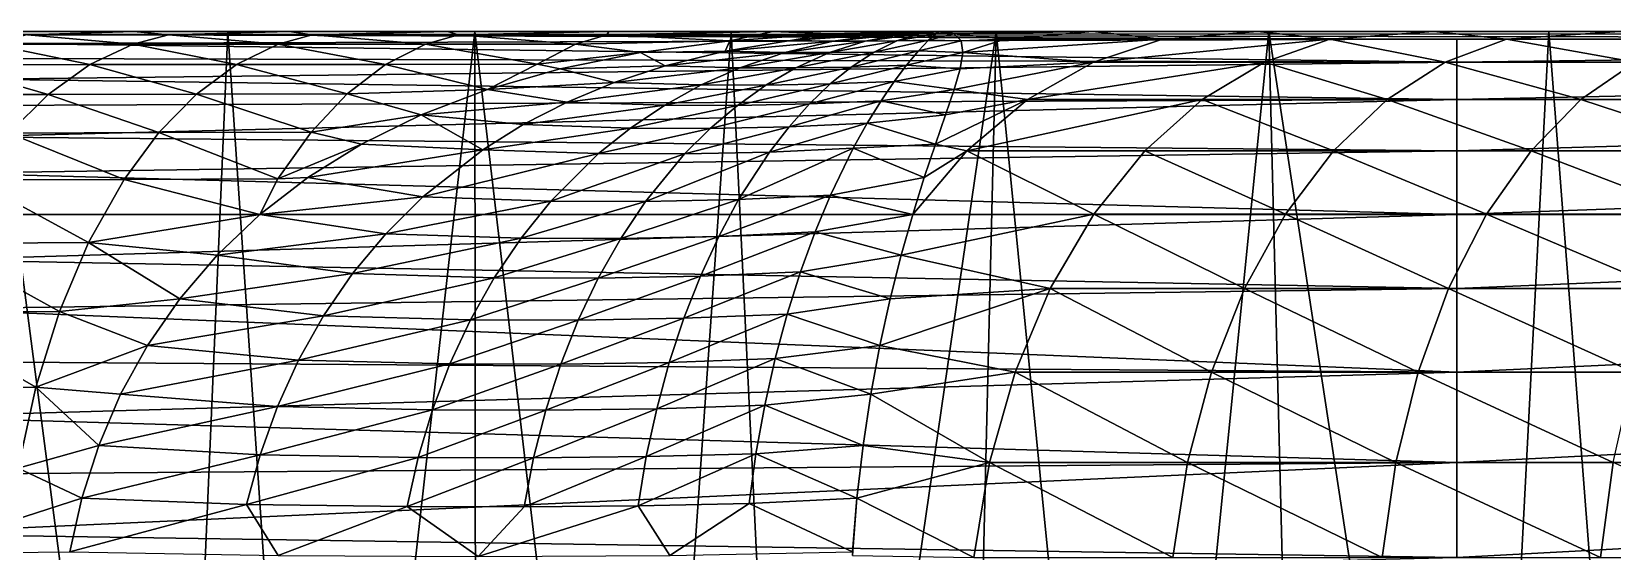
# Model space of a CAD drawing. Extents: x -53 to 3.8, y 0 to 88.2.
# Drawn here: x -37.71 to -32.64, y 68.58 to 70.25 of the extents above; entities that cross this region are included whole.
import ezdxf

# ---------------------------------------------------------------- set-up
doc = ezdxf.new("R2010")
doc.units = 0

msp = doc.modelspace()

# ---------------------------------------------------------------- linework, layer by layer
for points in [[(-40.1493, 70.249, 15.7363), (-39.7158, 70.249, 16.1611), (-37.0798, 70.249, 15.4436)], [(-37.8401, 70.249, 14.7982), (-40.1493, 70.249, 15.7363), (-37.0798, 70.249, 15.4436)], [(-39.7158, 70.249, 16.1611), (-39.2707, 70.249, 16.5737), (-37.0798, 70.249, 15.4436)], [(-39.2707, 70.249, 16.5737), (-38.8142, 70.249, 16.9737), (-36.288, 70.249, 16.0499)], [(-37.0798, 70.249, 15.4436), (-39.2707, 70.249, 16.5737), (-36.288, 70.249, 16.0499)], [(-38.9169, 66.249), (-11.119, 70.249), (-10.3189, 66.249)], [(-38.131, 70.249), (-11.119, 70.249), (-38.9169, 66.249)], [(-38.8142, 70.249, 16.9737), (-38.3468, 70.249, 17.3608), (-35.4667, 70.249, 16.6157)], [(-36.288, 70.249, 16.0499), (-38.8142, 70.249, 16.9737), (-35.4667, 70.249, 16.6157)], [(-38.3468, 70.249, 17.3608), (-37.8689, 70.249, 17.7349), (-35.4667, 70.249, 16.6157)], [(-38.131, 70.249), (-11.4898, 70.249, 2), (-11.119, 70.249)], [(-37.7665, 70.249, 2), (-11.4898, 70.249, 2), (-38.131, 70.249)], [(-37.984, 70.1427, 18.4524), (-37.522, 70.1431, 18.7824), (-37.8398, 70.2084, 18.2567)], [(-37.3807, 70.249, 18.0956), (-37.8689, 70.249, 17.7349), (-37.7217, 70.2388, 18.0964)], [(-37.8689, 70.249, 17.7349), (-37.3807, 70.249, 18.0956), (-34.6181, 70.249, 17.1395)], [(-35.4667, 70.249, 16.6157), (-37.8689, 70.249, 17.7349), (-34.6181, 70.249, 17.1395)], [(-37.2673, 65.8584, 16.1678), (-37.8401, 70.249, 14.7982), (-37.0798, 70.249, 15.4436)], [(-37.7407, 65.8584, 15.7647), (-37.8401, 70.249, 14.7982), (-37.2673, 65.8584, 16.1678)], [(-37.8122, 70.2104, 2.39048), (-37.8399, 70.1625, 2.58089), (-33.1418, 70.1511, 2.61803)], [(-37.3831, 70.2086, 18.5835), (-37.7217, 70.2388, 18.0964), (-37.8398, 70.2084, 18.2567)], [(-37.522, 70.1431, 18.7824), (-37.3831, 70.2086, 18.5835), (-37.8398, 70.2084, 18.2567)], [(-37.7874, 70.2393, 2.19622), (-37.8122, 70.2104, 2.39048), (-33.1418, 70.2244, 2.31287)], [(-33.1418, 70.2244, 2.31287), (-37.8122, 70.2104, 2.39048), (-33.1418, 70.1511, 2.61803)], [(-11.4898, 70.249, 2), (-37.7874, 70.2393, 2.19622), (-27.4602, 70.2244, 2.31287)], [(-11.4898, 70.249, 2), (-37.7665, 70.249, 2), (-37.7874, 70.2393, 2.19622)], [(-27.4602, 70.2244, 2.31287), (-37.7874, 70.2393, 2.19622), (-33.1418, 70.2244, 2.31287)], [(-37.2693, 70.2388, 18.4205), (-37.3807, 70.249, 18.0956), (-37.7217, 70.2388, 18.0964)], [(-37.2693, 70.2388, 18.4205), (-37.7217, 70.2388, 18.0964), (-37.3831, 70.2086, 18.5835)], [(-37.0519, 70.1435, 19.1006), (-37.3831, 70.2086, 18.5835), (-37.522, 70.1431, 18.7824)], [(-36.9183, 70.2087, 18.8986), (-37.2693, 70.2388, 18.4205), (-37.3831, 70.2086, 18.5835)], [(-37.0519, 70.1435, 19.1006), (-36.9183, 70.2087, 18.8986), (-37.3831, 70.2086, 18.5835)], [(-36.8827, 70.249, 18.4426), (-37.3807, 70.249, 18.0956), (-37.2693, 70.2388, 18.4205)], [(-37.3807, 70.249, 18.0956), (-36.8827, 70.249, 18.4426), (-34.6181, 70.249, 17.1395)], [(-36.8088, 70.2389, 18.7331), (-36.8827, 70.249, 18.4426), (-37.2693, 70.2388, 18.4205)], [(-36.8088, 70.2389, 18.7331), (-37.2693, 70.2388, 18.4205), (-36.9183, 70.2087, 18.8986)], [(-37.2673, 65.8584, 16.1678), (-37.0798, 70.249, 15.4436), (-36.7814, 65.8584, 16.5558)], [(-36.7814, 65.8584, 16.5558), (-37.0798, 70.249, 15.4436), (-36.288, 70.249, 16.0499)], [(-36.9183, 70.2087, 18.8986), (-37.0519, 70.1435, 19.1006), (-36.574, 70.1438, 19.4069)], [(-36.8088, 70.2389, 18.7331), (-36.9183, 70.2087, 18.8986), (-36.4457, 70.2089, 19.202)], [(-36.4457, 70.2089, 19.202), (-36.9183, 70.2087, 18.8986), (-36.574, 70.1438, 19.4069)], [(-36.3753, 70.249, 18.7756), (-36.8827, 70.249, 18.4426), (-36.8088, 70.2389, 18.7331)], [(-36.8827, 70.249, 18.4426), (-36.3753, 70.249, 18.7756), (-33.7442, 70.249, 17.62)], [(-34.6181, 70.249, 17.1395), (-36.8827, 70.249, 18.4426), (-33.7442, 70.249, 17.62)], [(-36.3753, 70.249, 18.7756), (-36.8088, 70.2389, 18.7331), (-36.3406, 70.2389, 19.0341)], [(-36.3406, 70.2389, 19.0341), (-36.8088, 70.2389, 18.7331), (-36.4457, 70.2089, 19.202)], [(-36.7814, 65.8584, 16.5558), (-36.288, 70.249, 16.0499), (-36.2836, 65.8584, 16.9283)], [(-36.4457, 70.2089, 19.202), (-36.574, 70.1438, 19.4069), (-36.0885, 70.1442, 19.7011)], [(-36.3406, 70.2389, 19.0341), (-36.4457, 70.2089, 19.202), (-35.9656, 70.209, 19.4933)], [(-35.9656, 70.209, 19.4933), (-36.4457, 70.2089, 19.202), (-36.0885, 70.1442, 19.7011)], [(-35.8587, 70.249, 19.0944), (-36.3753, 70.249, 18.7756), (-36.3406, 70.2389, 19.0341)], [(-36.3753, 70.249, 18.7756), (-35.8587, 70.249, 19.0944), (-32.8472, 70.249, 18.056)], [(-33.7442, 70.249, 17.62), (-36.3753, 70.249, 18.7756), (-32.8472, 70.249, 18.056)], [(-35.8587, 70.249, 19.0944), (-36.3406, 70.2389, 19.0341), (-35.865, 70.2389, 19.323)], [(-35.865, 70.2389, 19.323), (-36.3406, 70.2389, 19.0341), (-35.9656, 70.209, 19.4933)], [(-36.288, 70.249, 16.0499), (-35.4667, 70.249, 16.6157), (-35.7743, 65.8584, 17.2851)], [(-36.2836, 65.8584, 16.9283), (-36.288, 70.249, 16.0499), (-35.7743, 65.8584, 17.2851)], [(-36.0885, 70.1442, 19.7011), (-35.7568, 70.1817, 19.7502), (-35.9656, 70.209, 19.4933)], [(-35.9656, 70.209, 19.4933), (-35.4711, 70.2191, 19.7165), (-35.865, 70.2389, 19.323)], [(-35.7568, 70.1817, 19.7502), (-35.4711, 70.2191, 19.7165), (-35.9656, 70.209, 19.4933)], [(-35.865, 70.2389, 19.323), (-35.3822, 70.239, 19.5999), (-35.3336, 70.249, 19.3987)], [(-35.3336, 70.249, 19.3987), (-35.8587, 70.249, 19.0944), (-35.865, 70.2389, 19.323)], [(-35.4711, 70.2191, 19.7165), (-35.3822, 70.239, 19.5999), (-35.865, 70.2389, 19.323)], [(-35.8587, 70.249, 19.0944), (-35.3336, 70.249, 19.3987), (-32.8472, 70.249, 18.056)], [(-35.7743, 65.8584, 17.2851), (-35.4667, 70.249, 16.6157), (-35.254, 65.8584, 17.6258)], [(-35.4711, 70.2191, 19.7165), (-35.7568, 70.1817, 19.7502), (-35.4856, 70.186, 19.8973)], [(-35.2762, 70.2204, 19.8252), (-35.4856, 70.186, 19.8973), (-35.1399, 70.2184, 19.9393)], [(-35.2762, 70.2204, 19.8252), (-35.4711, 70.2191, 19.7165), (-35.4856, 70.186, 19.8973)], [(-35.1399, 70.2184, 19.9393), (-35.4856, 70.186, 19.8973), (-35.2943, 70.182, 20.056)], [(-35.1536, 70.2415, 19.6949), (-35.4711, 70.2191, 19.7165), (-35.2762, 70.2204, 19.8252)], [(-35.3822, 70.239, 19.5999), (-35.4711, 70.2191, 19.7165), (-35.1536, 70.2415, 19.6949)], [(-35.4667, 70.249, 16.6157), (-34.6181, 70.249, 17.1395), (-35.254, 65.8584, 17.6258)], [(-35.3822, 70.239, 19.5999), (-35.1536, 70.2415, 19.6949), (-35.3336, 70.249, 19.3987)], [(-35.3336, 70.249, 19.3987), (-35.1536, 70.2415, 19.6949), (-34.8002, 70.249, 19.6884)], [(-34.8002, 70.249, 19.6884), (-31.9295, 70.249, 18.4464), (-35.3336, 70.249, 19.3987)], [(-32.8472, 70.249, 18.056), (-35.3336, 70.249, 19.3987), (-31.9295, 70.249, 18.4464)], [(-35.1399, 70.2184, 19.9393), (-35.2943, 70.182, 20.056), (-35.0378, 70.2182, 20.0251)], [(-35.0378, 70.2182, 20.0251), (-35.2943, 70.182, 20.056), (-35.1512, 70.1816, 20.1754)], [(-35.0483, 70.2417, 19.7553), (-35.2762, 70.2204, 19.8252), (-34.9753, 70.2411, 19.817)], [(-35.0483, 70.2417, 19.7553), (-35.1536, 70.2415, 19.6949), (-35.2762, 70.2204, 19.8252)], [(-34.9753, 70.2411, 19.817), (-35.2762, 70.2204, 19.8252), (-35.1399, 70.2184, 19.9393)], [(-35.254, 65.8584, 17.6258), (-34.6181, 70.249, 17.1395), (-34.7234, 65.8584, 17.9502)], [(-34.8002, 70.249, 19.6884), (-35.1536, 70.2415, 19.6949), (-35.0483, 70.2417, 19.7553)], [(-34.9359, 70.2191, 20.111), (-35.1512, 70.1816, 20.1754), (-35.0084, 70.1835, 20.2953)], [(-35.0378, 70.2182, 20.0251), (-35.1512, 70.1816, 20.1754), (-34.9359, 70.2191, 20.111)], [(-34.9206, 70.2411, 19.8633), (-35.1399, 70.2184, 19.9393), (-35.0378, 70.2182, 20.0251)], [(-34.9753, 70.2411, 19.817), (-35.1399, 70.2184, 19.9393), (-34.9206, 70.2411, 19.8633)], [(-34.8002, 70.249, 19.6884), (-35.0483, 70.2417, 19.7553), (-34.9753, 70.2411, 19.817)], [(-34.8659, 70.2414, 19.9097), (-35.0378, 70.2182, 20.0251), (-34.9359, 70.2191, 20.111)], [(-34.9206, 70.2411, 19.8633), (-35.0378, 70.2182, 20.0251), (-34.8659, 70.2414, 19.9097)], [(-34.8341, 70.2213, 20.197), (-35.0084, 70.1835, 20.2953), (-34.866, 70.1876, 20.4156)], [(-34.9359, 70.2191, 20.111), (-35.0084, 70.1835, 20.2953), (-34.8341, 70.2213, 20.197)], [(-34.8002, 70.249, 19.6884), (-34.9753, 70.2411, 19.817), (-34.9206, 70.2411, 19.8633)], [(-34.8112, 70.242, 19.9561), (-34.9359, 70.2191, 20.111), (-34.8341, 70.2213, 20.197)], [(-34.8659, 70.2414, 19.9097), (-34.9359, 70.2191, 20.111), (-34.8112, 70.242, 19.9561)], [(-34.8659, 70.2414, 19.9097), (-34.8002, 70.249, 19.6884), (-34.9206, 70.2411, 19.8633)], [(-34.866, 70.1876, 20.4156), (-34.7294, 70.2191, 20.3391), (-34.8341, 70.2213, 20.197)], [(-34.7241, 70.1817, 20.6119), (-34.7294, 70.2191, 20.3391), (-34.866, 70.1876, 20.4156)], [(-34.8002, 70.249, 19.6884), (-34.8659, 70.2414, 19.9097), (-34.8112, 70.242, 19.9561)], [(-34.8341, 70.2213, 20.197), (-34.7531, 70.2415, 20.0338), (-34.8112, 70.242, 19.9561)], [(-34.7294, 70.2191, 20.3391), (-34.7531, 70.2415, 20.0338), (-34.8341, 70.2213, 20.197)], [(-34.8112, 70.242, 19.9561), (-34.7734, 70.2471, 19.8666), (-34.8002, 70.249, 19.6884)], [(-34.7531, 70.2415, 20.0338), (-34.7734, 70.2471, 19.8666), (-34.8112, 70.242, 19.9561)], [(-34.8002, 70.249, 19.6884), (-34.7734, 70.2471, 19.8666), (-34.309, 70.249, 20.3059)], [(-30.9933, 70.249, 18.7902), (-31.9295, 70.249, 18.4464), (-34.8002, 70.249, 19.6884)], [(-34.309, 70.249, 20.3059), (-30.9933, 70.249, 18.7902), (-34.8002, 70.249, 19.6884)], [(-34.309, 70.249, 20.3059), (-34.7734, 70.2471, 19.8666), (-34.7531, 70.2415, 20.0338)], [(-34.309, 70.249, 20.3059), (-34.7531, 70.2415, 20.0338), (-34.5883, 70.2244, 20.4601)], [(-34.5883, 70.2244, 20.4601), (-34.7531, 70.2415, 20.0338), (-34.7294, 70.2191, 20.3391)], [(-34.7241, 70.1817, 20.6119), (-34.5883, 70.2244, 20.4601), (-34.7294, 70.2191, 20.3391)], [(-34.0843, 70.2244, 21.0263), (-34.5883, 70.2244, 20.4601), (-34.7241, 70.1817, 20.6119)], [(-34.3061, 70.1511, 21.236), (-34.0843, 70.2244, 21.0263), (-34.7241, 70.1817, 20.6119)], [(-34.7234, 65.8584, 17.9502), (-34.6181, 70.249, 17.1395), (-34.1829, 65.8584, 18.2579)], [(-34.1829, 65.8584, 18.2579), (-34.6181, 70.249, 17.1395), (-33.7442, 70.249, 17.62)], [(-34.0843, 70.2244, 21.0263), (-34.309, 70.249, 20.3059), (-34.5883, 70.2244, 20.4601)], [(-33.7805, 70.249, 20.8917), (-34.309, 70.249, 20.3059), (-34.0843, 70.2244, 21.0263)], [(-30.0411, 70.249, 19.0864), (-30.9933, 70.249, 18.7902), (-34.309, 70.249, 20.3059)], [(-33.7805, 70.249, 20.8917), (-30.0411, 70.249, 19.0864), (-34.309, 70.249, 20.3059)], [(-33.5488, 70.2244, 21.5618), (-34.0843, 70.2244, 21.0263), (-34.3061, 70.1511, 21.236)], [(-33.7582, 70.1511, 21.7838), (-33.5488, 70.2244, 21.5618), (-34.3061, 70.1511, 21.236)], [(-34.1829, 65.8584, 18.2579), (-33.7442, 70.249, 17.62), (-33.633, 65.8584, 18.5487)], [(-33.5488, 70.2244, 21.5618), (-33.7805, 70.249, 20.8917), (-34.0843, 70.2244, 21.0263)], [(-33.2167, 70.249, 21.4437), (-33.7805, 70.249, 20.8917), (-33.5488, 70.2244, 21.5618)], [(-29.0751, 70.249, 19.3345), (-30.0411, 70.249, 19.0864), (-33.7805, 70.249, 20.8917)], [(-33.2167, 70.249, 21.4437), (-29.0751, 70.249, 19.3345), (-33.7805, 70.249, 20.8917)], [(-33.179, 70.1511, 22.2993), (-33.5488, 70.2244, 21.5618), (-33.7582, 70.1511, 21.7838)], [(-33.7442, 70.249, 17.62), (-32.8472, 70.249, 18.056), (-33.0744, 65.8584, 18.8222)], [(-33.633, 65.8584, 18.5487), (-33.7442, 70.249, 17.62), (-33.0744, 65.8584, 18.8222)], [(-32.9828, 70.2244, 22.0655), (-33.2167, 70.249, 21.4437), (-33.5488, 70.2244, 21.5618)], [(-33.179, 70.1511, 22.2993), (-32.9828, 70.2244, 22.0655), (-33.5488, 70.2244, 21.5618)], [(-32.6196, 70.249, 21.9596), (-33.2167, 70.249, 21.4437), (-32.9828, 70.2244, 22.0655)], [(-28.0979, 70.249, 19.5337), (-29.0751, 70.249, 19.3345), (-33.2167, 70.249, 21.4437)], [(-32.6196, 70.249, 21.9596), (-28.0979, 70.249, 19.5337), (-33.2167, 70.249, 21.4437)], [(-33.179, 70.1511, 22.2993), (-32.5707, 70.1511, 22.7803), (-32.9828, 70.2244, 22.0655)], [(-33.1418, 70.1511, 2.61803), (-27.4602, 70.1511, 2.61803), (-27.4602, 70.2244, 2.31287)], [(-33.1418, 70.1511, 2.61803), (-27.4602, 70.2244, 2.31287), (-33.1418, 70.2244, 2.31287)], [(-33.0744, 65.8584, 18.8222), (-32.8472, 70.249, 18.056), (-32.5075, 65.8584, 19.0782)], [(-32.3885, 70.2244, 22.5355), (-32.6196, 70.249, 21.9596), (-32.9828, 70.2244, 22.0655)], [(-32.5707, 70.1511, 22.7803), (-32.3885, 70.2244, 22.5355), (-32.9828, 70.2244, 22.0655)], [(-32.8472, 70.249, 18.056), (-31.9295, 70.249, 18.4464), (-32.5075, 65.8584, 19.0782)], [(-33.1418, 70.1511, 2.61803), (-37.8399, 70.1625, 2.58089), (-37.8697, 70.0963, 2.76571)], [(-37.8697, 70.0963, 2.76571), (-33.1418, 70.031, 2.90798), (-33.1418, 70.1511, 2.61803)], [(-36.0147, 70.1296, 19.7931), (-35.7568, 70.1817, 19.7502), (-36.0885, 70.1442, 19.7011)], [(-35.7568, 70.1817, 19.7502), (-36.0147, 70.1296, 19.7931), (-35.6782, 70.1392, 19.9707)], [(-35.4856, 70.186, 19.8973), (-35.7568, 70.1817, 19.7502), (-35.6782, 70.1392, 19.9707)], [(-35.4856, 70.186, 19.8973), (-35.6782, 70.1392, 19.9707), (-35.2943, 70.182, 20.056)], [(-35.2943, 70.182, 20.056), (-35.6782, 70.1392, 19.9707), (-35.4387, 70.1331, 20.1673)], [(-35.2943, 70.182, 20.056), (-35.4387, 70.1331, 20.1673), (-35.1512, 70.1816, 20.1754)], [(-35.1512, 70.1816, 20.1754), (-35.4387, 70.1331, 20.1673), (-35.2599, 70.1325, 20.3158)], [(-35.0084, 70.1835, 20.2953), (-35.2599, 70.1325, 20.3158), (-35.0818, 70.1354, 20.4652)], [(-35.1512, 70.1816, 20.1754), (-35.2599, 70.1325, 20.3158), (-35.0084, 70.1835, 20.2953)], [(-34.866, 70.1876, 20.4156), (-35.0818, 70.1354, 20.4652), (-34.9045, 70.1416, 20.6153)], [(-35.0084, 70.1835, 20.2953), (-35.0818, 70.1354, 20.4652), (-34.866, 70.1876, 20.4156)], [(-34.9045, 70.1416, 20.6153), (-34.7241, 70.1817, 20.6119), (-34.866, 70.1876, 20.4156)], [(-34.7328, 70.1296, 20.8577), (-34.7241, 70.1817, 20.6119), (-34.9045, 70.1416, 20.6153)], [(-34.3061, 70.1511, 21.236), (-34.7523, 70.063, 21.0802), (-34.5168, 70.031, 21.4352)], [(-34.7328, 70.1296, 20.8577), (-34.7523, 70.063, 21.0802), (-34.3061, 70.1511, 21.236)], [(-34.7241, 70.1817, 20.6119), (-34.7328, 70.1296, 20.8577), (-34.3061, 70.1511, 21.236)], [(-34.5168, 70.031, 21.4352), (-33.9572, 70.031, 21.9947), (-33.7582, 70.1511, 21.7838)], [(-34.3061, 70.1511, 21.236), (-34.5168, 70.031, 21.4352), (-33.7582, 70.1511, 21.7838)], [(-33.7582, 70.1511, 21.7838), (-33.9572, 70.031, 21.9947), (-33.3653, 70.031, 22.5214)], [(-33.3653, 70.031, 22.5214), (-33.179, 70.1511, 22.2993), (-33.7582, 70.1511, 21.7838)], [(-32.7438, 70.031, 23.0128), (-33.179, 70.1511, 22.2993), (-33.3653, 70.031, 22.5214)], [(-33.179, 70.1511, 22.2993), (-32.7438, 70.031, 23.0128), (-32.5707, 70.1511, 22.7803)], [(-33.1418, 70.031, 2.90798), (-27.4602, 70.1511, 2.61803), (-33.1418, 70.1511, 2.61803)], [(-27.4602, 70.1511, 2.61803), (-33.1418, 70.031, 2.90798), (-27.4602, 70.031, 2.90798)], [(-32.7438, 70.031, 23.0128), (-32.0948, 70.031, 23.4673), (-32.5707, 70.1511, 22.7803)], [(-38.1221, 70.0468, 18.6398), (-37.6551, 70.0475, 18.9729), (-37.984, 70.1427, 18.4524)], [(-37.984, 70.1427, 18.4524), (-37.6551, 70.0475, 18.9729), (-37.522, 70.1431, 18.7824)], [(-37.6551, 70.0475, 18.9729), (-37.18, 70.0483, 19.2942), (-37.522, 70.1431, 18.7824)], [(-37.522, 70.1431, 18.7824), (-37.18, 70.0483, 19.2942), (-37.0519, 70.1435, 19.1006)], [(-37.0519, 70.1435, 19.1006), (-37.18, 70.0483, 19.2942), (-36.697, 70.049, 19.6034)], [(-36.574, 70.1438, 19.4069), (-37.0519, 70.1435, 19.1006), (-36.697, 70.049, 19.6034)], [(-36.574, 70.1438, 19.4069), (-36.697, 70.049, 19.6034), (-36.248, 70.063, 19.8428)], [(-36.0885, 70.1442, 19.7011), (-36.574, 70.1438, 19.4069), (-36.248, 70.063, 19.8428)], [(-36.248, 70.063, 19.8428), (-36.0147, 70.1296, 19.7931), (-36.0885, 70.1442, 19.7011)], [(-36.0147, 70.1296, 19.7931), (-36.248, 70.063, 19.8428), (-35.8412, 70.0859, 20.0384)], [(-35.6782, 70.1392, 19.9707), (-36.0147, 70.1296, 19.7931), (-35.8412, 70.0859, 20.0384)], [(-35.6782, 70.1392, 19.9707), (-35.8412, 70.0859, 20.0384), (-35.4387, 70.1331, 20.1673)], [(-35.4387, 70.1331, 20.1673), (-35.8412, 70.0859, 20.0384), (-35.5629, 70.0779, 20.265)], [(-35.4387, 70.1331, 20.1673), (-35.5629, 70.0779, 20.265), (-35.2599, 70.1325, 20.3158)], [(-35.2599, 70.1325, 20.3158), (-35.5629, 70.0779, 20.265), (-35.3554, 70.0772, 20.4365)], [(-35.0818, 70.1354, 20.4652), (-35.3554, 70.0772, 20.4365), (-35.1491, 70.0809, 20.6095)], [(-35.2599, 70.1325, 20.3158), (-35.3554, 70.0772, 20.4365), (-35.0818, 70.1354, 20.4652)], [(-34.9045, 70.1416, 20.6153), (-35.1491, 70.0809, 20.6095), (-34.944, 70.0891, 20.7838)], [(-35.0818, 70.1354, 20.4652), (-35.1491, 70.0809, 20.6095), (-34.9045, 70.1416, 20.6153)], [(-34.944, 70.0891, 20.7838), (-34.7328, 70.1296, 20.8577), (-34.9045, 70.1416, 20.6153)], [(-34.7523, 70.063, 21.0802), (-34.7328, 70.1296, 20.8577), (-34.944, 70.0891, 20.7838)], [(-37.9009, 70.0124, 2.9432), (-33.1418, 70.031, 2.90798), (-37.8697, 70.0963, 2.76571)], [(-36.697, 70.049, 19.6034), (-37.18, 70.0483, 19.2942), (-36.8127, 69.9259, 19.7882)], [(-36.8127, 69.9259, 19.7882), (-36.4598, 69.9823, 19.8974), (-36.697, 70.049, 19.6034)], [(-36.248, 70.063, 19.8428), (-36.697, 70.049, 19.6034), (-36.4598, 69.9823, 19.8974)], [(-36.4598, 69.9823, 19.8974), (-35.9925, 70.023, 20.106), (-36.248, 70.063, 19.8428)], [(-35.8412, 70.0859, 20.0384), (-36.248, 70.063, 19.8428), (-35.9925, 70.023, 20.106)], [(-35.8412, 70.0859, 20.0384), (-35.9925, 70.023, 20.106), (-35.5629, 70.0779, 20.265)], [(-35.5629, 70.0779, 20.265), (-35.9925, 70.023, 20.106), (-35.6796, 70.0133, 20.3584)], [(-35.5629, 70.0779, 20.265), (-35.6796, 70.0133, 20.3584), (-35.3554, 70.0772, 20.4365)], [(-35.3554, 70.0772, 20.4365), (-35.6796, 70.0133, 20.3584), (-35.4468, 70.0124, 20.5503)], [(-35.1491, 70.0809, 20.6095), (-35.4468, 70.0124, 20.5503), (-35.2157, 70.0169, 20.7441)], [(-35.3554, 70.0772, 20.4365), (-35.4468, 70.0124, 20.5503), (-35.1491, 70.0809, 20.6095)], [(-34.944, 70.0891, 20.7838), (-35.2157, 70.0169, 20.7441), (-34.9865, 70.0269, 20.9399)], [(-35.1491, 70.0809, 20.6095), (-35.2157, 70.0169, 20.7441), (-34.944, 70.0891, 20.7838)], [(-34.9865, 70.0269, 20.9399), (-34.7523, 70.063, 21.0802), (-34.944, 70.0891, 20.7838)], [(-34.7797, 69.9823, 21.283), (-34.7523, 70.063, 21.0802), (-34.9865, 70.0269, 20.9399)], [(-34.7523, 70.063, 21.0802), (-34.7797, 69.9823, 21.283), (-34.5168, 70.031, 21.4352)], [(-38.1221, 70.0468, 18.6398), (-37.7804, 69.9236, 19.1522), (-37.6551, 70.0475, 18.9729)], [(-37.9326, 69.9116, 3.11162), (-33.1418, 70.031, 2.90798), (-37.9009, 70.0124, 2.9432)], [(-33.1418, 69.867, 3.17557), (-33.1418, 70.031, 2.90798), (-37.9326, 69.9116, 3.11162)], [(-37.7804, 69.9236, 19.1522), (-37.3005, 69.9248, 19.4763), (-37.6551, 70.0475, 18.9729)], [(-37.6551, 70.0475, 18.9729), (-37.3005, 69.9248, 19.4763), (-37.18, 70.0483, 19.2942)], [(-37.18, 70.0483, 19.2942), (-37.3005, 69.9248, 19.4763), (-36.8127, 69.9259, 19.7882)], [(-36.1329, 69.9508, 20.1728), (-35.9925, 70.023, 20.106), (-36.4598, 69.9823, 19.8974)], [(-35.9925, 70.023, 20.106), (-36.1329, 69.9508, 20.1728), (-35.6796, 70.0133, 20.3584)], [(-35.6796, 70.0133, 20.3584), (-36.1329, 69.9508, 20.1728), (-35.7891, 69.9397, 20.4479)], [(-35.6796, 70.0133, 20.3584), (-35.7891, 69.9397, 20.4479), (-35.4468, 70.0124, 20.5503)], [(-35.4468, 70.0124, 20.5503), (-35.7891, 69.9397, 20.4479), (-35.5339, 69.9386, 20.6575)], [(-35.2157, 70.0169, 20.7441), (-35.5339, 69.9386, 20.6575), (-35.281, 69.9438, 20.87)], [(-35.4468, 70.0124, 20.5503), (-35.5339, 69.9386, 20.6575), (-35.2157, 70.0169, 20.7441)], [(-34.9865, 70.0269, 20.9399), (-35.281, 69.9438, 20.87), (-35.0306, 69.9554, 21.0851)], [(-35.2157, 70.0169, 20.7441), (-35.281, 69.9438, 20.87), (-34.9865, 70.0269, 20.9399)], [(-35.0306, 69.9554, 21.0851), (-34.7797, 69.9823, 21.283), (-34.9865, 70.0269, 20.9399)], [(-34.5168, 70.031, 21.4352), (-34.8123, 69.888, 21.4672), (-34.7112, 69.867, 21.6191)], [(-34.7797, 69.9823, 21.283), (-34.8123, 69.888, 21.4672), (-34.5168, 70.031, 21.4352)], [(-34.7112, 69.867, 21.6191), (-34.1408, 69.867, 22.1893), (-33.9572, 70.031, 21.9947)], [(-34.5168, 70.031, 21.4352), (-34.7112, 69.867, 21.6191), (-33.9572, 70.031, 21.9947)], [(-33.9572, 70.031, 21.9947), (-34.1408, 69.867, 22.1893), (-33.5373, 69.867, 22.7264)], [(-33.9572, 70.031, 21.9947), (-33.5373, 69.867, 22.7264), (-33.3653, 70.031, 22.5214)], [(-33.3653, 70.031, 22.5214), (-33.5373, 69.867, 22.7264), (-32.9036, 69.867, 23.2275)], [(-32.9036, 69.867, 23.2275), (-32.7438, 70.031, 23.0128), (-33.3653, 70.031, 22.5214)], [(-27.4602, 70.031, 2.90798), (-33.1418, 69.867, 3.17557), (-27.4602, 69.867, 3.17557)], [(-33.1418, 70.031, 2.90798), (-33.1418, 69.867, 3.17557), (-27.4602, 70.031, 2.90798)], [(-32.2419, 69.867, 23.6908), (-32.7438, 70.031, 23.0128), (-32.9036, 69.867, 23.2275)], [(-32.7438, 70.031, 23.0128), (-32.2419, 69.867, 23.6908), (-32.0948, 70.031, 23.4673)], [(-36.6511, 69.888, 19.9544), (-36.4598, 69.9823, 19.8974), (-36.8127, 69.9259, 19.7882)], [(-36.4598, 69.9823, 19.8974), (-36.6511, 69.888, 19.9544), (-36.2626, 69.8701, 20.2381)], [(-36.2626, 69.8701, 20.2381), (-36.1329, 69.9508, 20.1728), (-36.4598, 69.9823, 19.8974)], [(-36.1329, 69.9508, 20.1728), (-36.2626, 69.8701, 20.2381), (-35.7891, 69.9397, 20.4479)], [(-35.3442, 69.8624, 20.987), (-35.0754, 69.8752, 21.2194), (-35.0306, 69.9554, 21.0851)], [(-35.281, 69.9438, 20.87), (-35.3442, 69.8624, 20.987), (-35.0306, 69.9554, 21.0851)], [(-35.0754, 69.8752, 21.2194), (-34.8123, 69.888, 21.4672), (-35.0306, 69.9554, 21.0851)], [(-34.8123, 69.888, 21.4672), (-34.7797, 69.9823, 21.283), (-35.0306, 69.9554, 21.0851)], [(-37.9641, 69.7946, 3.26925), (-33.1418, 69.867, 3.17557), (-37.9326, 69.9116, 3.11162)], [(-37.8957, 69.7733, 19.3173), (-37.4115, 69.775, 19.6442), (-37.7804, 69.9236, 19.1522)], [(-37.7804, 69.9236, 19.1522), (-37.4115, 69.775, 19.6442), (-37.3005, 69.9248, 19.4763)], [(-37.3005, 69.9248, 19.4763), (-37.4115, 69.775, 19.6442), (-36.9193, 69.7766, 19.9587)], [(-36.8127, 69.9259, 19.7882), (-37.3005, 69.9248, 19.4763), (-36.9193, 69.7766, 19.9587)], [(-36.9193, 69.7766, 19.9587), (-36.6511, 69.888, 19.9544), (-36.8127, 69.9259, 19.7882)], [(-35.7891, 69.9397, 20.4479), (-36.2626, 69.8701, 20.2381), (-35.8913, 69.8578, 20.5327)], [(-35.7891, 69.9397, 20.4479), (-35.8913, 69.8578, 20.5327), (-35.5339, 69.9386, 20.6575)], [(-35.5339, 69.9386, 20.6575), (-35.8913, 69.8578, 20.5327), (-35.6162, 69.8566, 20.758)], [(-35.281, 69.9438, 20.87), (-35.6162, 69.8566, 20.758), (-35.3442, 69.8624, 20.987)], [(-35.5339, 69.9386, 20.6575), (-35.6162, 69.8566, 20.758), (-35.281, 69.9438, 20.87)], [(-33.1418, 69.6627, 3.41469), (-33.1418, 69.867, 3.17557), (-37.9641, 69.7946, 3.26925)], [(-36.8227, 69.7814, 20.0121), (-36.6511, 69.888, 19.9544), (-36.9193, 69.7766, 19.9587)], [(-36.6511, 69.888, 19.9544), (-36.8227, 69.7814, 20.0121), (-36.2626, 69.8701, 20.2381)], [(-36.2626, 69.8701, 20.2381), (-36.8227, 69.7814, 20.0121), (-36.4548, 69.7188, 20.3412)], [(-36.2626, 69.8701, 20.2381), (-36.4548, 69.7188, 20.3412), (-35.8913, 69.8578, 20.5327)], [(-35.8913, 69.8578, 20.5327), (-36.4548, 69.7188, 20.3412), (-36.0445, 69.7052, 20.6625)], [(-35.8913, 69.8578, 20.5327), (-36.0445, 69.7052, 20.6625), (-35.6162, 69.8566, 20.758)], [(-35.6162, 69.8566, 20.758), (-36.0445, 69.7052, 20.6625), (-35.7415, 69.7039, 20.9097)], [(-35.3442, 69.8624, 20.987), (-35.7415, 69.7039, 20.9097), (-35.4428, 69.7103, 21.162)], [(-35.6162, 69.8566, 20.758), (-35.7415, 69.7039, 20.9097), (-35.3442, 69.8624, 20.987)], [(-35.4428, 69.7103, 21.162), (-35.1487, 69.7244, 21.4193), (-35.0754, 69.8752, 21.2194)], [(-35.3442, 69.8624, 20.987), (-35.4428, 69.7103, 21.162), (-35.0754, 69.8752, 21.2194)], [(-35.1487, 69.7244, 21.4193), (-34.8479, 69.7814, 21.6334), (-35.0754, 69.8752, 21.2194)], [(-34.8479, 69.7814, 21.6334), (-34.8123, 69.888, 21.4672), (-35.0754, 69.8752, 21.2194)], [(-34.7112, 69.867, 21.6191), (-34.8851, 69.6624, 21.7836), (-34.3046, 69.6632, 22.3629)], [(-34.8479, 69.7814, 21.6334), (-34.8851, 69.6624, 21.7836), (-34.7112, 69.867, 21.6191)], [(-34.8123, 69.888, 21.4672), (-34.8479, 69.7814, 21.6334), (-34.7112, 69.867, 21.6191)], [(-34.7112, 69.867, 21.6191), (-34.3046, 69.6632, 22.3629), (-34.1408, 69.867, 22.1893)], [(-34.1408, 69.867, 22.1893), (-34.3046, 69.6632, 22.3629), (-33.6907, 69.6632, 22.9092)], [(-34.1408, 69.867, 22.1893), (-33.6907, 69.6632, 22.9092), (-33.5373, 69.867, 22.7264)], [(-33.5373, 69.867, 22.7264), (-33.6907, 69.6632, 22.9092), (-33.0461, 69.6632, 23.4189)], [(-33.5373, 69.867, 22.7264), (-33.0461, 69.6632, 23.4189), (-32.9036, 69.867, 23.2275)], [(-27.4602, 69.867, 3.17557), (-33.1418, 69.6627, 3.41469), (-27.4602, 69.6627, 3.41469)], [(-33.1418, 69.867, 3.17557), (-33.1418, 69.6627, 3.41469), (-27.4602, 69.867, 3.17557)], [(-32.9036, 69.867, 23.2275), (-33.0461, 69.6632, 23.4189), (-32.373, 69.6632, 23.8902)], [(-32.373, 69.6632, 23.8902), (-32.2419, 69.867, 23.6908), (-32.9036, 69.867, 23.2275)], [(-38.0142, 69.5698, 19.487), (-37.5257, 69.5722, 19.8167), (-37.8957, 69.7733, 19.3173)], [(-37.9951, 69.6627, 3.41461), (-33.1418, 69.6627, 3.41469), (-37.9641, 69.7946, 3.26925)], [(-37.8957, 69.7733, 19.3173), (-37.5257, 69.5722, 19.8167), (-37.4115, 69.775, 19.6442)], [(-37.4115, 69.775, 19.6442), (-37.5257, 69.5722, 19.8167), (-36.9769, 69.6624, 20.0691)], [(-36.9193, 69.7766, 19.9587), (-37.4115, 69.775, 19.6442), (-36.9769, 69.6624, 20.0691)], [(-36.8227, 69.7814, 20.0121), (-36.9769, 69.6624, 20.0691), (-36.4548, 69.7188, 20.3412)], [(-36.9769, 69.6624, 20.0691), (-36.8227, 69.7814, 20.0121), (-36.9193, 69.7766, 19.9587)], [(-34.8851, 69.6624, 21.7836), (-34.8479, 69.7814, 21.6334), (-35.1487, 69.7244, 21.4193)], [(-36.4548, 69.7188, 20.3412), (-36.9769, 69.6624, 20.0691), (-36.5736, 69.6006, 20.4087)], [(-36.4548, 69.7188, 20.3412), (-36.5736, 69.6006, 20.4087), (-36.0445, 69.7052, 20.6625)], [(-36.0445, 69.7052, 20.6625), (-36.5736, 69.6006, 20.4087), (-36.1401, 69.5867, 20.7452)], [(-36.0445, 69.7052, 20.6625), (-36.1401, 69.5867, 20.7452), (-35.7415, 69.7039, 20.9097)], [(-35.7415, 69.7039, 20.9097), (-36.1401, 69.5867, 20.7452), (-35.8207, 69.5854, 21.0051)], [(-35.4428, 69.7103, 21.162), (-35.8207, 69.5854, 21.0051), (-35.5066, 69.5919, 21.2712)], [(-35.7415, 69.7039, 20.9097), (-35.8207, 69.5854, 21.0051), (-35.4428, 69.7103, 21.162)], [(-35.5066, 69.5919, 21.2712), (-35.198, 69.6062, 21.5433), (-35.1487, 69.7244, 21.4193)], [(-35.4428, 69.7103, 21.162), (-35.5066, 69.5919, 21.2712), (-35.1487, 69.7244, 21.4193)], [(-35.198, 69.6062, 21.5433), (-34.8851, 69.6624, 21.7836), (-35.1487, 69.7244, 21.4193)], [(-38.0254, 69.5172, 3.54641), (-33.1418, 69.6627, 3.41469), (-37.9951, 69.6627, 3.41461)], [(-33.1418, 69.4246, 3.61803), (-33.1418, 69.6627, 3.41469), (-38.0254, 69.5172, 3.54641)], [(-36.9769, 69.6624, 20.0691), (-37.5257, 69.5722, 19.8167), (-37.114, 69.5318, 20.124)], [(-36.9769, 69.6624, 20.0691), (-37.114, 69.5318, 20.124), (-36.5736, 69.6006, 20.4087)], [(-34.9222, 69.5318, 21.918), (-34.8851, 69.6624, 21.7836), (-35.198, 69.6062, 21.5433)], [(-34.3046, 69.6632, 22.3629), (-34.9222, 69.5318, 21.918), (-34.4445, 69.4246, 22.5112)], [(-34.8851, 69.6624, 21.7836), (-34.9222, 69.5318, 21.918), (-34.3046, 69.6632, 22.3629)], [(-34.3046, 69.6632, 22.3629), (-34.4445, 69.4246, 22.5112), (-33.8217, 69.4246, 23.0653)], [(-34.3046, 69.6632, 22.3629), (-33.8217, 69.4246, 23.0653), (-33.6907, 69.6632, 22.9092)], [(-33.6907, 69.6632, 22.9092), (-33.8217, 69.4246, 23.0653), (-33.1679, 69.4246, 23.5824)], [(-33.6907, 69.6632, 22.9092), (-33.1679, 69.4246, 23.5824), (-33.0461, 69.6632, 23.4189)], [(-33.0461, 69.6632, 23.4189), (-33.1679, 69.4246, 23.5824), (-32.485, 69.4246, 24.0605)], [(-27.4602, 69.6627, 3.41469), (-33.1418, 69.4246, 3.61803), (-27.4602, 69.4246, 3.61803)], [(-33.1418, 69.6627, 3.41469), (-33.1418, 69.4246, 3.61803), (-27.4602, 69.6627, 3.41469)], [(-33.0461, 69.6632, 23.4189), (-32.485, 69.4246, 24.0605), (-32.373, 69.6632, 23.8902)], [(-36.5736, 69.6006, 20.4087), (-37.114, 69.5318, 20.124), (-36.6796, 69.473, 20.4714)], [(-36.5736, 69.6006, 20.4087), (-36.6796, 69.473, 20.4714), (-36.1401, 69.5867, 20.7452)], [(-35.5654, 69.4644, 21.3693), (-35.2446, 69.4786, 21.6545), (-35.198, 69.6062, 21.5433)], [(-35.5066, 69.5919, 21.2712), (-35.5654, 69.4644, 21.3693), (-35.198, 69.6062, 21.5433)], [(-35.2446, 69.4786, 21.6545), (-34.9222, 69.5318, 21.918), (-35.198, 69.6062, 21.5433)], [(-38.1112, 69.3478, 19.6258), (-37.6191, 69.3509, 19.958), (-38.0142, 69.5698, 19.487)], [(-38.0142, 69.5698, 19.487), (-37.6191, 69.3509, 19.958), (-37.5257, 69.5722, 19.8167)], [(-37.6191, 69.3509, 19.958), (-37.2337, 69.3915, 20.1751), (-37.5257, 69.5722, 19.8167)], [(-37.5257, 69.5722, 19.8167), (-37.2337, 69.3915, 20.1751), (-37.114, 69.5318, 20.124)], [(-36.1401, 69.5867, 20.7452), (-36.6796, 69.473, 20.4714), (-36.226, 69.4593, 20.8206)], [(-36.1401, 69.5867, 20.7452), (-36.226, 69.4593, 20.8206), (-35.8207, 69.5854, 21.0051)], [(-35.8207, 69.5854, 21.0051), (-36.226, 69.4593, 20.8206), (-35.8926, 69.458, 21.0913)], [(-35.5066, 69.5919, 21.2712), (-35.8926, 69.458, 21.0913), (-35.5654, 69.4644, 21.3693)], [(-35.8207, 69.5854, 21.0051), (-35.8926, 69.458, 21.0913), (-35.5066, 69.5919, 21.2712)], [(-38.0549, 69.3595, 3.66337), (-33.1418, 69.4246, 3.61803), (-38.0254, 69.5172, 3.54641)], [(-37.114, 69.5318, 20.124), (-37.2337, 69.3915, 20.1751), (-36.6796, 69.473, 20.4714)], [(-34.9576, 69.3915, 22.0361), (-34.9222, 69.5318, 21.918), (-35.2446, 69.4786, 21.6545)], [(-34.9222, 69.5318, 21.918), (-34.9576, 69.3915, 22.0361), (-34.4445, 69.4246, 22.5112)], [(-36.6796, 69.473, 20.4714), (-37.2337, 69.3915, 20.1751), (-36.7726, 69.3377, 20.5281)], [(-36.6796, 69.473, 20.4714), (-36.7726, 69.3377, 20.5281), (-36.226, 69.4593, 20.8206)], [(-36.226, 69.4593, 20.8206), (-36.7726, 69.3377, 20.5281), (-36.3019, 69.3246, 20.8879)], [(-36.226, 69.4593, 20.8206), (-36.3019, 69.3246, 20.8879), (-35.8926, 69.458, 21.0913)], [(-35.8926, 69.458, 21.0913), (-36.3019, 69.3246, 20.8879), (-35.9566, 69.3234, 21.1678)], [(-35.5654, 69.4644, 21.3693), (-35.9566, 69.3234, 21.1678), (-35.6183, 69.3295, 21.456)], [(-35.8926, 69.458, 21.0913), (-35.9566, 69.3234, 21.1678), (-35.5654, 69.4644, 21.3693)], [(-35.6183, 69.3295, 21.456), (-35.2874, 69.343, 21.7524), (-35.2446, 69.4786, 21.6545)], [(-35.5654, 69.4644, 21.3693), (-35.6183, 69.3295, 21.456), (-35.2446, 69.4786, 21.6545)], [(-35.2874, 69.343, 21.7524), (-34.9576, 69.3915, 22.0361), (-35.2446, 69.4786, 21.6545)], [(-33.1418, 69.157, 3.78201), (-33.1418, 69.4246, 3.61803), (-38.0549, 69.3595, 3.66337)], [(-37.6191, 69.3509, 19.958), (-37.3365, 69.2424, 20.2214), (-37.2337, 69.3915, 20.1751)], [(-37.2337, 69.3915, 20.1751), (-37.3365, 69.2424, 20.2214), (-36.7726, 69.3377, 20.5281)], [(-34.9903, 69.2424, 22.1379), (-34.9576, 69.3915, 22.0361), (-35.2874, 69.343, 21.7524)], [(-34.4445, 69.4246, 22.5112), (-34.9903, 69.2424, 22.1379), (-34.557, 69.157, 22.6305)], [(-34.9576, 69.3915, 22.0361), (-34.9903, 69.2424, 22.1379), (-34.4445, 69.4246, 22.5112)], [(-34.4445, 69.4246, 22.5112), (-34.557, 69.157, 22.6305), (-33.9272, 69.157, 23.191)], [(-34.4445, 69.4246, 22.5112), (-33.9272, 69.157, 23.191), (-33.8217, 69.4246, 23.0653)], [(-33.8217, 69.4246, 23.0653), (-33.9272, 69.157, 23.191), (-33.2658, 69.157, 23.7139)], [(-33.8217, 69.4246, 23.0653), (-33.2658, 69.157, 23.7139), (-33.1679, 69.4246, 23.5824)], [(-33.1679, 69.4246, 23.5824), (-33.2658, 69.157, 23.7139), (-32.5751, 69.157, 24.1975)], [(-33.1679, 69.4246, 23.5824), (-32.5751, 69.157, 24.1975), (-32.485, 69.4246, 24.0605)], [(-27.4602, 69.4246, 3.61803), (-33.1418, 69.157, 3.78201), (-27.4602, 69.157, 3.78201)], [(-33.1418, 69.4246, 3.61803), (-33.1418, 69.157, 3.78201), (-27.4602, 69.4246, 3.61803)], [(-38.1895, 69.1044, 19.7379), (-37.6947, 69.1082, 20.0722), (-38.1112, 69.3478, 19.6258)], [(-38.1112, 69.3478, 19.6258), (-37.6947, 69.1082, 20.0722), (-37.6191, 69.3509, 19.958)], [(-38.0835, 69.191, 3.76425), (-33.1418, 69.157, 3.78201), (-38.0549, 69.3595, 3.66337)], [(-37.6947, 69.1082, 20.0722), (-37.3365, 69.2424, 20.2214), (-37.6191, 69.3509, 19.958)], [(-35.665, 69.1878, 21.5313), (-35.3257, 69.2002, 21.8372), (-35.2874, 69.343, 21.7524)], [(-35.6183, 69.3295, 21.456), (-35.665, 69.1878, 21.5313), (-35.2874, 69.343, 21.7524)], [(-35.3257, 69.2002, 21.8372), (-34.9903, 69.2424, 22.1379), (-35.2874, 69.343, 21.7524)], [(-36.7726, 69.3377, 20.5281), (-37.3365, 69.2424, 20.2214), (-36.8528, 69.1953, 20.5786)], [(-36.7726, 69.3377, 20.5281), (-36.8528, 69.1953, 20.5786), (-36.3019, 69.3246, 20.8879)], [(-36.3019, 69.3246, 20.8879), (-36.8528, 69.1953, 20.5786), (-36.3677, 69.1833, 20.947)], [(-36.3019, 69.3246, 20.8879), (-36.3677, 69.1833, 20.947), (-35.9566, 69.3234, 21.1678)], [(-35.9566, 69.3234, 21.1678), (-36.3677, 69.1833, 20.947), (-36.0124, 69.1821, 21.2345)], [(-35.6183, 69.3295, 21.456), (-36.0124, 69.1821, 21.2345), (-35.665, 69.1878, 21.5313)], [(-35.9566, 69.3234, 21.1678), (-36.0124, 69.1821, 21.2345), (-35.6183, 69.3295, 21.456)], [(-37.6947, 69.1082, 20.0722), (-37.4229, 69.0855, 20.2621), (-37.3365, 69.2424, 20.2214)], [(-37.3365, 69.2424, 20.2214), (-37.4229, 69.0855, 20.2621), (-36.8528, 69.1953, 20.5786)], [(-35.0194, 69.0855, 22.2239), (-34.9903, 69.2424, 22.1379), (-35.3257, 69.2002, 21.8372)], [(-34.9903, 69.2424, 22.1379), (-35.0194, 69.0855, 22.2239), (-34.557, 69.157, 22.6305)], [(-38.1114, 69.0135, 3.84812), (-33.1418, 69.157, 3.78201), (-38.0835, 69.191, 3.76425)], [(-36.8528, 69.1953, 20.5786), (-37.4229, 69.0855, 20.2621), (-36.9208, 69.0462, 20.6223)], [(-36.8528, 69.1953, 20.5786), (-36.9208, 69.0462, 20.6223), (-36.3677, 69.1833, 20.947)], [(-35.7053, 69.0395, 21.5953), (-35.3593, 69.0505, 21.9092), (-35.3257, 69.2002, 21.8372)], [(-35.665, 69.1878, 21.5313), (-35.7053, 69.0395, 21.5953), (-35.3257, 69.2002, 21.8372)], [(-35.3593, 69.0505, 21.9092), (-35.0194, 69.0855, 22.2239), (-35.3257, 69.2002, 21.8372)], [(-33.1418, 68.867, 3.90211), (-33.1418, 69.157, 3.78201), (-38.1114, 69.0135, 3.84812)], [(-36.3677, 69.1833, 20.947), (-36.9208, 69.0462, 20.6223), (-36.4236, 69.0355, 20.9977)], [(-36.3677, 69.1833, 20.947), (-36.4236, 69.0355, 20.9977), (-36.0124, 69.1821, 21.2345)], [(-36.0124, 69.1821, 21.2345), (-36.4236, 69.0355, 20.9977), (-36.0602, 69.0345, 21.2914)], [(-35.665, 69.1878, 21.5313), (-36.0602, 69.0345, 21.2914), (-35.7053, 69.0395, 21.5953)], [(-36.0124, 69.1821, 21.2345), (-36.0602, 69.0345, 21.2914), (-35.665, 69.1878, 21.5313)], [(-34.557, 69.157, 22.6305), (-35.0194, 69.0855, 22.2239), (-34.6394, 68.867, 22.7178)], [(-34.557, 69.157, 22.6305), (-34.6394, 68.867, 22.7178), (-34.0043, 68.867, 23.283)], [(-34.557, 69.157, 22.6305), (-34.0043, 68.867, 23.283), (-33.9272, 69.157, 23.191)], [(-33.9272, 69.157, 23.191), (-34.0043, 68.867, 23.283), (-33.3375, 68.867, 23.8102)], [(-33.9272, 69.157, 23.191), (-33.3375, 68.867, 23.8102), (-33.2658, 69.157, 23.7139)], [(-33.2658, 69.157, 23.7139), (-33.3375, 68.867, 23.8102), (-32.6411, 68.867, 24.2978)], [(-33.2658, 69.157, 23.7139), (-32.6411, 68.867, 24.2978), (-32.5751, 69.157, 24.1975)], [(-27.4602, 69.157, 3.78201), (-33.1418, 68.867, 3.90211), (-27.4602, 68.867, 3.90211)], [(-33.1418, 69.157, 3.78201), (-33.1418, 68.867, 3.90211), (-27.4602, 69.157, 3.78201)], [(-37.7509, 68.8488, 20.1571), (-37.6947, 69.1082, 20.0722), (-38.1895, 69.1044, 19.7379)], [(-37.7509, 68.8488, 20.1571), (-37.4933, 68.9216, 20.2963), (-37.6947, 69.1082, 20.0722)], [(-37.4933, 68.9216, 20.2963), (-37.4229, 69.0855, 20.2621), (-37.6947, 69.1082, 20.0722)], [(-37.4229, 69.0855, 20.2621), (-37.4933, 68.9216, 20.2963), (-36.9208, 69.0462, 20.6223)], [(-36.9208, 69.0462, 20.6223), (-37.4933, 68.9216, 20.2963), (-36.9764, 68.8913, 20.6587)], [(-36.9208, 69.0462, 20.6223), (-36.9764, 68.8913, 20.6587), (-36.4236, 69.0355, 20.9977)], [(-35.7053, 69.0395, 21.5953), (-36.0996, 68.8816, 21.3383), (-35.7388, 68.8858, 21.648)], [(-36.0602, 69.0345, 21.2914), (-36.0996, 68.8816, 21.3383), (-35.7053, 69.0395, 21.5953)], [(-35.7388, 68.8858, 21.648), (-35.3874, 68.8949, 21.9683), (-35.3593, 69.0505, 21.9092)], [(-35.7053, 69.0395, 21.5953), (-35.7388, 68.8858, 21.648), (-35.3593, 69.0505, 21.9092)], [(-35.3874, 68.8949, 21.9683), (-35.0441, 68.9216, 22.2942), (-35.3593, 69.0505, 21.9092)], [(-35.0441, 68.9216, 22.2942), (-35.0194, 69.0855, 22.2239), (-35.3593, 69.0505, 21.9092)], [(-35.0194, 69.0855, 22.2239), (-35.0441, 68.9216, 22.2942), (-34.6394, 68.867, 22.7178)], [(-38.139, 68.8285, 3.91419), (-33.1418, 68.867, 3.90211), (-38.1114, 69.0135, 3.84812)], [(-36.4236, 69.0355, 20.9977), (-36.9764, 68.8913, 20.6587), (-36.4696, 68.8824, 21.0396)], [(-36.4236, 69.0355, 20.9977), (-36.4696, 68.8824, 21.0396), (-36.0602, 69.0345, 21.2914)], [(-36.0602, 69.0345, 21.2914), (-36.4696, 68.8824, 21.0396), (-36.0996, 68.8816, 21.3383)], [(-37.5475, 68.7523, 20.3233), (-37.4933, 68.9216, 20.2963), (-37.7509, 68.8488, 20.1571)], [(-37.4933, 68.9216, 20.2963), (-37.5475, 68.7523, 20.3233), (-36.9764, 68.8913, 20.6587)], [(-36.9764, 68.8913, 20.6587), (-37.5475, 68.7523, 20.3233), (-37.0195, 68.7322, 20.6874)], [(-36.9764, 68.8913, 20.6587), (-37.0195, 68.7322, 20.6874), (-36.4696, 68.8824, 21.0396)], [(-35.7388, 68.8858, 21.648), (-36.1303, 68.7247, 21.3749), (-35.7649, 68.7279, 21.689)], [(-36.0996, 68.8816, 21.3383), (-36.1303, 68.7247, 21.3749), (-35.7388, 68.8858, 21.648)], [(-35.7649, 68.7279, 21.689), (-35.4095, 68.735, 22.0142), (-35.3874, 68.8949, 21.9683)], [(-35.7649, 68.7279, 21.689), (-35.3874, 68.8949, 21.9683), (-35.7388, 68.8858, 21.648)], [(-35.4095, 68.735, 22.0142), (-35.0638, 68.7523, 22.3486), (-35.3874, 68.8949, 21.9683)], [(-35.0638, 68.7523, 22.3486), (-35.0441, 68.9216, 22.2942), (-35.3874, 68.8949, 21.9683)], [(-35.0441, 68.9216, 22.2942), (-35.0638, 68.7523, 22.3486), (-34.6394, 68.867, 22.7178)], [(-38.1665, 68.638, 3.96169), (-33.1418, 68.867, 3.90211), (-38.139, 68.8285, 3.91419)], [(-33.1418, 68.5619, 3.97538), (-33.1418, 68.867, 3.90211), (-38.1665, 68.638, 3.96169)], [(-38.0962, 68.5746, 20.0037), (-37.5475, 68.7523, 20.3233), (-37.7509, 68.8488, 20.1571)], [(-36.4696, 68.8824, 21.0396), (-37.0195, 68.7322, 20.6874), (-36.5053, 68.7253, 21.0724)], [(-36.4696, 68.8824, 21.0396), (-36.5053, 68.7253, 21.0724), (-36.0996, 68.8816, 21.3383)], [(-36.0996, 68.8816, 21.3383), (-36.5053, 68.7253, 21.0724), (-36.1303, 68.7247, 21.3749)], [(-34.6394, 68.867, 22.7178), (-35.0638, 68.7523, 22.3486), (-34.6897, 68.5619, 22.7711)], [(-34.0514, 68.5619, 23.3391), (-34.6394, 68.867, 22.7178), (-34.6897, 68.5619, 22.7711)], [(-34.6394, 68.867, 22.7178), (-34.0514, 68.5619, 23.3391), (-34.0043, 68.867, 23.283)], [(-34.0043, 68.867, 23.283), (-34.0514, 68.5619, 23.3391), (-33.3813, 68.5619, 23.869)], [(-34.0043, 68.867, 23.283), (-33.3813, 68.5619, 23.869), (-33.3375, 68.867, 23.8102)], [(-33.3375, 68.867, 23.8102), (-33.3813, 68.5619, 23.869), (-32.6814, 68.5619, 24.3591)], [(-33.3375, 68.867, 23.8102), (-32.6814, 68.5619, 24.3591), (-32.6411, 68.867, 24.2978)], [(-27.4602, 68.867, 3.90211), (-33.1418, 68.5619, 3.97538), (-27.4602, 68.5619, 3.97538)], [(-33.1418, 68.867, 3.90211), (-33.1418, 68.5619, 3.97538), (-27.4602, 68.867, 3.90211)], [(-32.6411, 68.867, 24.2978), (-32.6814, 68.5619, 24.3591), (-31.9542, 68.5619, 24.8076)], [(-37.5855, 68.5798, 20.3426), (-37.5475, 68.7523, 20.3233), (-38.0962, 68.5746, 20.0037)], [(-37.5475, 68.7523, 20.3233), (-37.5855, 68.5798, 20.3426), (-37.0195, 68.7322, 20.6874)], [(-37.0195, 68.7322, 20.6874), (-37.5855, 68.5798, 20.3426), (-36.9187, 68.5688, 20.8028)], [(-37.0195, 68.7322, 20.6874), (-36.9187, 68.5688, 20.8028), (-36.5053, 68.7253, 21.0724)], [(-35.7649, 68.7279, 21.689), (-35.6631, 68.5688, 21.8263), (-35.4095, 68.735, 22.0142)], [(-35.6631, 68.5688, 21.8263), (-35.078, 68.5798, 22.3868), (-35.4095, 68.735, 22.0142)], [(-35.4095, 68.735, 22.0142), (-35.078, 68.5798, 22.3868), (-35.0638, 68.7523, 22.3486)], [(-35.0638, 68.7523, 22.3486), (-35.0783, 68.5684, 22.3891), (-34.6897, 68.5619, 22.7711)], [(-35.078, 68.5798, 22.3868), (-35.0783, 68.5684, 22.3891), (-35.0638, 68.7523, 22.3486)], [(-36.5053, 68.7253, 21.0724), (-36.9187, 68.5688, 20.8028), (-36.2772, 68.5652, 21.2978)], [(-36.5053, 68.7253, 21.0724), (-36.2772, 68.5652, 21.2978), (-36.1303, 68.7247, 21.3749)], [(-36.2772, 68.5652, 21.2978), (-35.6631, 68.5688, 21.8263), (-35.7649, 68.7279, 21.689)], [(-36.1303, 68.7247, 21.3749), (-36.2772, 68.5652, 21.2978), (-35.7649, 68.7279, 21.689)], [(-38.1944, 68.4438, 3.99031), (-33.1418, 68.5619, 3.97538), (-38.1665, 68.638, 3.96169)]]:
    msp.add_3dface(points)

doc.saveas('drawing.dxf')
